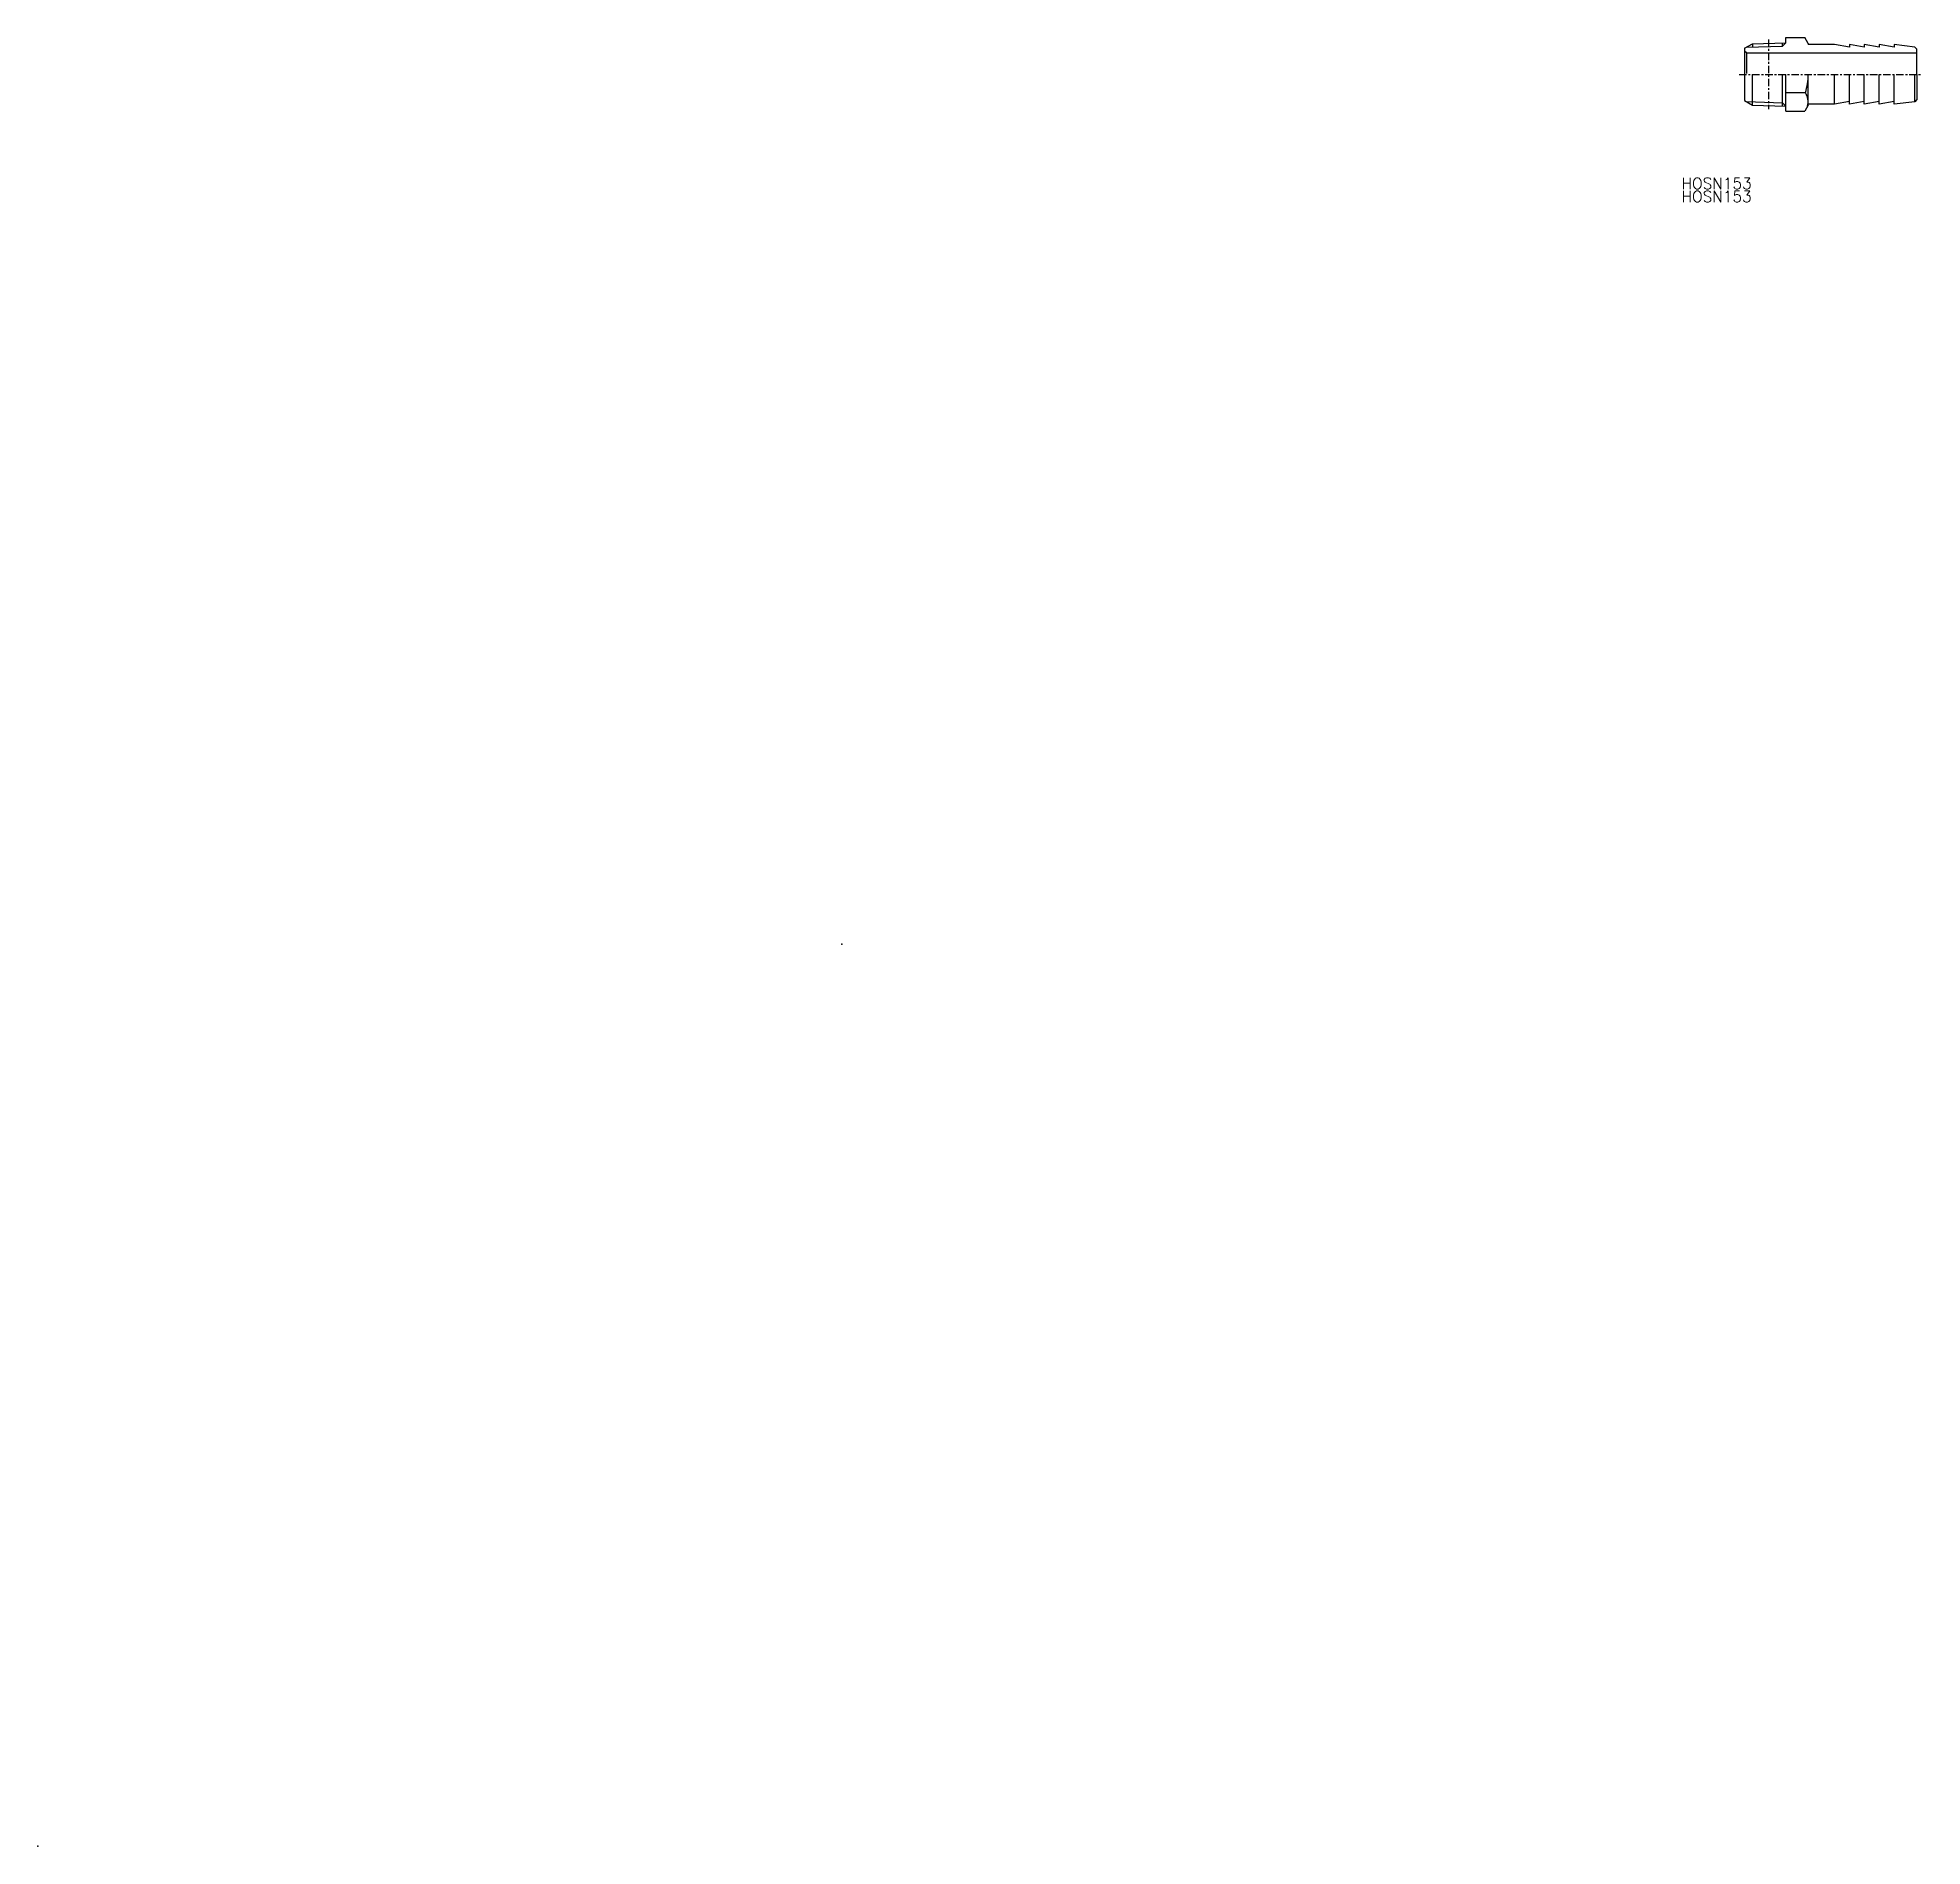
# Model space of a CAD drawing. Extents: x -215 to 289, y -241 to 242.
import ezdxf

# ---------------------------------------------------------------- set-up
doc = ezdxf.new("R2010")
doc.units = 0
doc.header["$LTSCALE"] = 0.5
doc.linetypes.add('CENTER', pattern=[7, 4, -1, 1, -1])
doc.layers.get('0').update_dxf_attribs({"linetype": 'CONTINUOUS'})
doc.layers.add('CENTER', color=1, linetype='CENTER')
doc.styles.get("Standard").update_dxf_attribs({"font": 'txt.shx', "bigfont": '@extfont2.shx'})

msp = doc.modelspace()

# ---------------------------------------------------------------- linework, layer by layer
at = {"color": 7, "linetype": 'CONTINUOUS'}
for p, q in [((252.36, 242.42), (257.46, 242.42)), ((252.36, 241.08), (252.36, 242.42)), ((258.36, 240.85), (257.46, 242.42)), ((241.36, 239.6), (243.43, 240.8)), ((241.36, 239.6), (241.36, 225.6)), ((241.86, 238.35), (241.36, 238.85)), ((241.86, 238.35), (241.86, 232.85)), ((241.86, 238.35), (287.36, 238.35)), ((243.43, 240.8), (252.36, 241.08)), ((243.43, 240.8), (243.43, 239.94)), ((251.48, 240.19), (251.48, 241.05)), ((258.36, 240.85), (258.36, 240.6)), ((265.36, 240.6), (258.36, 240.6)), ((269.36, 239.85), (265.36, 240.6)), ((273.36, 239.85), (269.36, 240.6)), ((269.36, 240.6), (269.36, 239.85)), ((277.36, 239.85), (273.36, 240.6)), ((273.36, 240.6), (273.36, 239.85)), ((281.36, 239.85), (277.36, 240.6)), ((277.36, 240.6), (277.36, 239.85)), ((286.86, 239.91), (281.36, 240.6)), ((281.36, 240.6), (281.36, 239.85)), ((286.86, 239.91), (287.36, 239.35)), ((287.36, 232.6), (287.36, 239.35)), ((243.43, 224.4), (243.43, 232.6)), ((251.48, 224.15), (251.48, 232.6)), ((252.36, 222.79), (252.36, 232.6)), ((258.36, 224.35), (258.36, 232.6)), ((265.36, 224.6), (265.36, 232.6)), ((269.36, 224.6), (269.36, 232.6)), ((273.36, 224.6), (273.36, 232.6)), ((277.36, 224.6), (277.36, 232.6)), ((281.36, 224.6), (281.36, 232.6)), ((286.86, 225.29), (286.86, 232.6)), ((287.36, 232.6), (287.36, 225.85)), ((257.6, 227.69), (252.36, 227.69)), ((241.36, 225.6), (243.43, 224.4)), ((243.43, 224.4), (252.36, 224.13)), ((252.36, 222.79), (257.46, 222.79)), ((258.36, 224.35), (257.46, 222.79)), ((265.36, 224.6), (258.36, 224.6)), ((269.36, 225.35), (265.36, 224.6)), ((273.36, 225.35), (269.36, 224.6)), ((277.36, 225.35), (273.36, 224.6)), ((281.36, 225.35), (277.36, 224.6)), ((286.86, 225.29), (281.36, 224.6)), ((287.36, 225.85), (286.86, 225.29))]:
    msp.add_line(p, q, dxfattribs=at)
at = {"color": 3, "linetype": 'CONTINUOUS'}
for p, q in [((241.87, 239.89), (251.48, 240.19)), ((252.36, 241.08), (251.48, 240.19)), ((241.87, 225.31), (251.48, 225.01)), ((252.36, 224.13), (251.48, 225.01))]:
    msp.add_line(p, q, dxfattribs=at)
at = {"color": 7, "linetype": 'CONTINUOUS'}
for centre, radius, start, end in [((242.12, 232.6), 16.24, 342.412, 0), ((254.01, 225.24), 4.34, 344.4641, 34.3842)]:
    msp.add_arc(centre, radius, start, end, dxfattribs=at)
for p in [(0, 0), (-214.99, -241.33)]:
    msp.add_point(p)
at = {"layer": 'CENTER', "color": 1, "linetype": 'CENTER'}
for p, q in [((247.71, 241.93), (247.71, 223.27)), ((239.86, 232.6), (288.86, 232.6))]:
    msp.add_line(p, q, dxfattribs=at)

# ---------------------------------------------------------------- texts
at = {"color": 7, "linetype": 'CONTINUOUS'}
for p in [(224.47, 201.94), (224.47, 198.45)]:
    msp.add_text('HOSN153', height=3, dxfattribs=at).set_placement(p)

doc.saveas('drawing.dxf')
